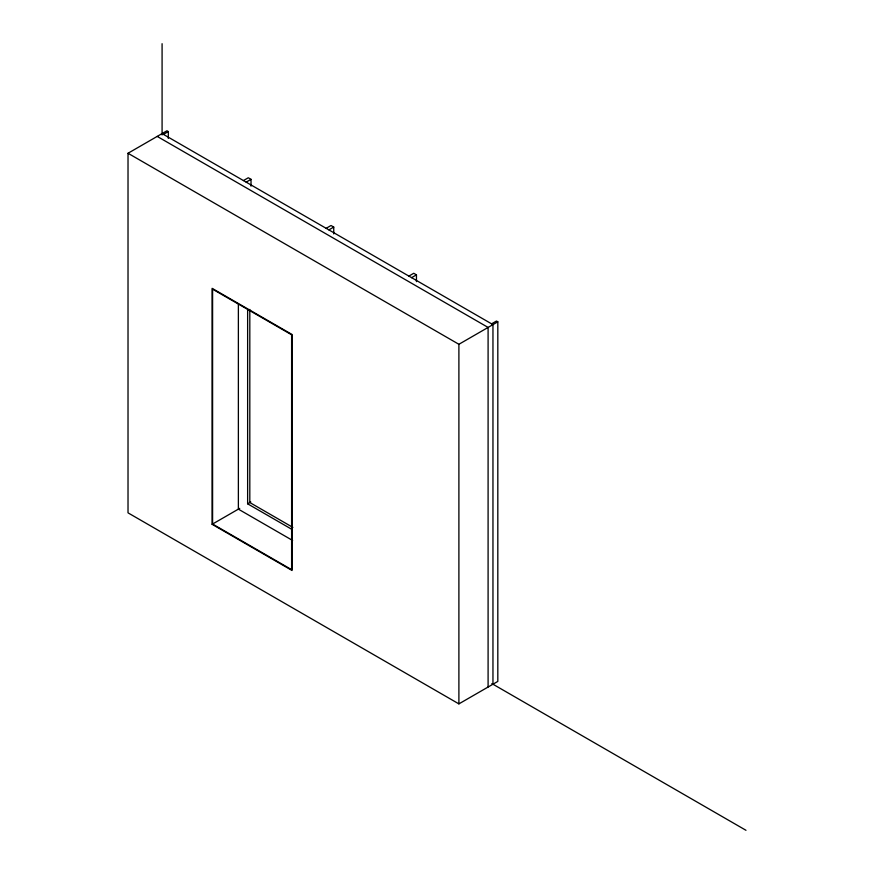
<?xml version="1.0" encoding="UTF-8"?>
<svg xmlns="http://www.w3.org/2000/svg" width="874" height="874" viewBox="0 0 874 874"><rect width="100%" height="100%" fill="white"/><g stroke="black" fill="none" stroke-linecap="round" stroke-linejoin="round"><path stroke-width="1.31" d="M491.592 323.839L496.465 321.031L497.819 321.818L497.819 681.414L458.894 703.887L128.019 512.852L128.019 153.267L166.945 130.783L168.311 131.57L168.311 138.387M163.438 134.388L168.311 131.57M243.442 180.568L248.303 177.761L251.024 179.334L251.024 186.14M246.162 182.142L251.024 179.334M326.155 228.322L331.028 225.514L333.748 227.087L333.748 233.904M328.886 229.895L333.748 227.087M408.879 276.086L413.741 273.278L416.461 274.851L416.461 281.657M411.599 277.659L416.461 274.851M128.019 153.267L458.894 344.29L497.819 321.818M212.098 524.313L292.091 570.504L292.091 334.513L212.098 288.333L212.098 524.313L239.716 508.373M247.626 309.341L247.626 503.806L250.783 501.982M162.083 133.602L492.958 324.625L492.958 684.222M157.211 136.41L488.096 327.433L488.096 687.03M292.877 527.404L249.811 502.539L249.811 309.44M247.626 503.806L291.861 529.349M292.626 540.471L238.373 509.149L238.373 304.327M491.854 683.577L745.981 830.3M458.894 344.29L458.894 703.887M162.083 43.7L162.083 134.957M291.61 334.797L212.59 289.174L212.59 524.029L291.61 569.651L291.61 334.797"/></g></svg>
